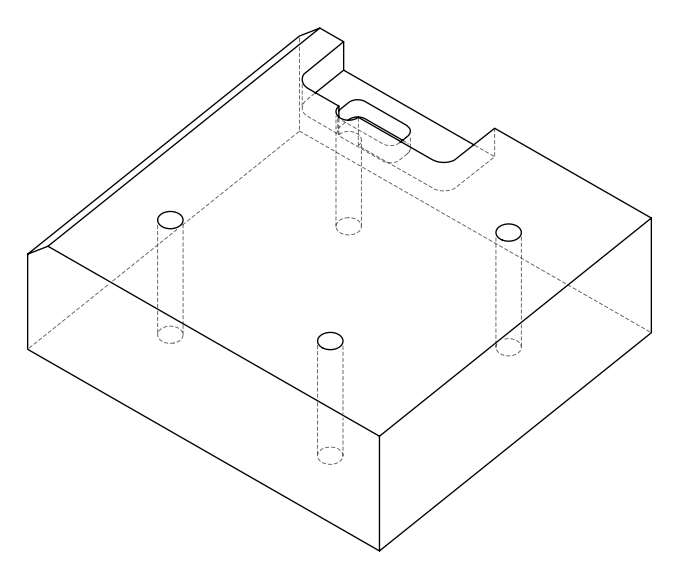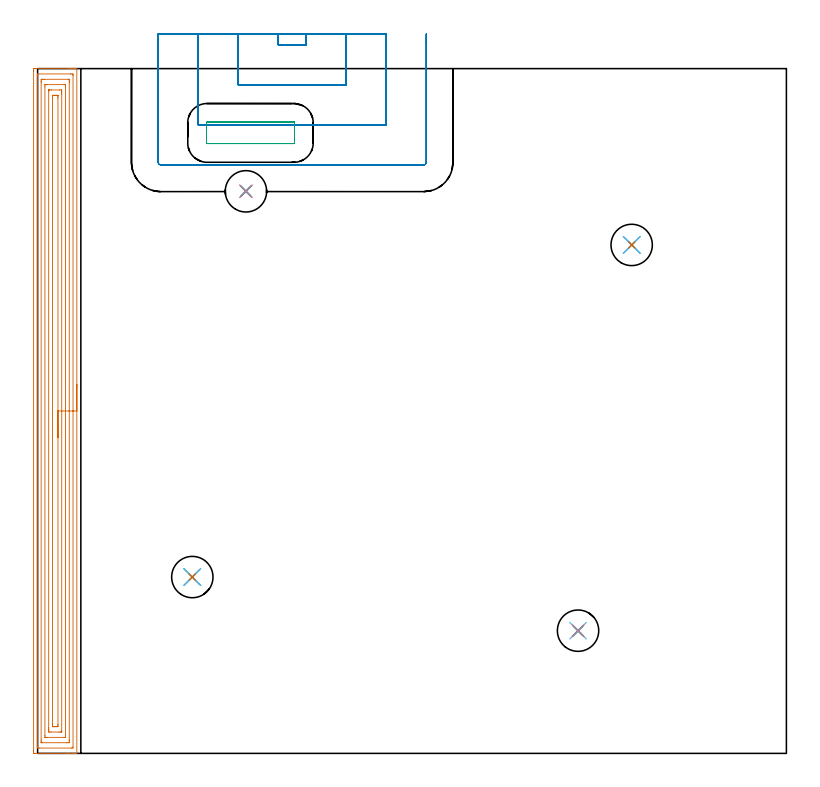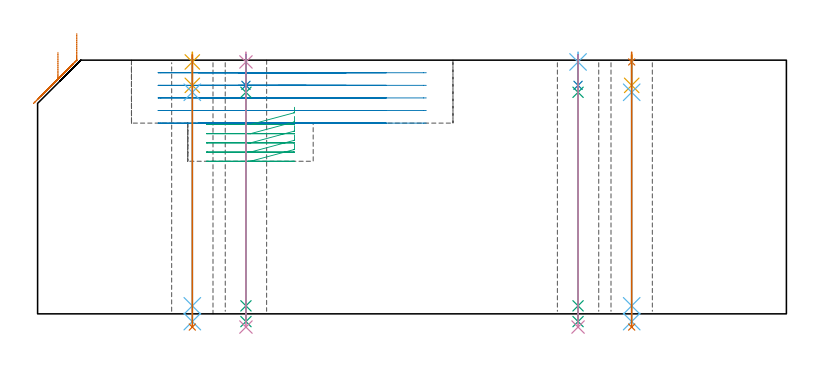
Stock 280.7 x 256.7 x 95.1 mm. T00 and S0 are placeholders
(PLAN: 19 operations, 15 tool changes, 25.7 min)
(1 AREA_MILL | FG_CHAMFER_SURFACE | UGT0205_001 | 12.62 min | 33714 mm3)
(2 MILL_OPEN_POCKET | POCKET_OPEN | UGT0201_136 | Follow Part, ap 5, ae 75% | 7.94 min | 129858 mm3)
(3 MILL_RECTANGULAR_POCKET | POCKET_RECTANGULAR_STRAIGHT | UGT0201_132 | Follow Part, ap 3.5, ae 75% | 1.34 min | 14151 mm3)
(4 SPOT_DRILL | STEP1HOLE | NXT0321_9005460120000 | 0.03 min | 2 mm3)
(5 SPOT_DRILL_1 | STEP1HOLE_1 | NXT0321_9005460120000 | 0.03 min | 3 mm3)
(6 SPOT_DRILL_2 | STEP1HOLE_2 | NXT0321_9005460120000 | 0.03 min | 5 mm3)
(7 SPOT_DRILL_3 | STEP1HOLE_3 | NXT0321_9005460120000 | 0.03 min | 5 mm3)
(8 DRILL_BLIND_HOLE_INTO_CENTER | STEP1HOLE | UGT0301_185 | 0.05 min | 125 mm3)
(9 GUN_DRILL_THROUGH_HOLE | STEP1HOLE | UGT0307_002 | 0.47 min | 2210 mm3)
(10 SPADE_DRILL_TO_ENLARGE_THROUGH_HOLE | STEP1HOLE | UGT0306_006 | 0.41 min | 13327 mm3)
(11 DRILL_BLIND_HOLE_INTO_CENTER_1 | STEP1HOLE_1 | UGT0301_185 | 0.05 min | 250 mm3)
(12 GUN_DRILL_THROUGH_HOLE_1 | STEP1HOLE_1 | UGT0307_002 | 0.47 min | 2435 mm3)
(13 SPADE_DRILL_TO_ENLARGE_THROUGH_HOLE_1 | STEP1HOLE_1 | UGT0306_006 | 0.41 min | 15236 mm3)
(14 DRILL_BLIND_HOLE_INTO_CENTER_2 | STEP1HOLE_2 | UGT0301_185 | 0.05 min | 258 mm3)
(15 GUN_DRILL_THROUGH_HOLE_2 | STEP1HOLE_2 | UGT0307_002 | 0.47 min | 2440 mm3)
(16 SPADE_DRILL_TO_ENLARGE_THROUGH_HOLE_2 | STEP1HOLE_2 | UGT0306_006 | 0.41 min | 15231 mm3)
(17 DRILL_BLIND_HOLE_INTO_CENTER_3 | STEP1HOLE_3 | UGT0301_185 | 0.05 min | 245 mm3)
(18 GUN_DRILL_THROUGH_HOLE_3 | STEP1HOLE_3 | UGT0307_002 | 0.47 min | 2434 mm3)
(19 SPADE_DRILL_TO_ENLARGE_THROUGH_HOLE_3 | STEP1HOLE_3 | UGT0306_006 | 0.41 min | 15230 mm3)
(TOOL UGT0205_001 | Chamfer Mill 20 x 3 x 45 deg. | D20 FL50 Z2)
(TOOL UGT0201_136 | Carbide End Mill 20.0 | D20 FL30 Z4)
(TOOL UGT0201_132 | Carbide End Mill 14.0 | D14 FL30 Z4)
(TOOL NXT0321_9005460120000 | NC Spot Drill, 142deg, 12mm, Carbide, Uncoated | D12 PA142 FL30 Z2)
(TOOL UGT0301_185 | Twist Drill 6.3 mm | D6.3 PA118 FL61 Z2)
(TOOL UGT0307_002 | Gun Drill 6 mm | D6 PA130 FL24 Z1)
(TOOL UGT0306_006 | Spade Drill 15.5mm | D15.5 PA132 FL10 Z2)
(OP 1 AREA_MILL)
G17 G21 G94 G90
T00 M6
G54
G17 G0 G90 X14.7 Y138.35 S1061 M3
G43 Z105.1 H0
G94 G1 Y138.312 Z104.228 F250.
Y138.198 Z103.363
Y138.009 Z102.512
Y137.747 Z101.68
Y137.413 Z100.874
Y137.01 Z100.1
Y136.541 Z99.364
Y136.01 Z98.672
Y135.421 Z98.029
Y134.778 Z97.439
Y134.086 Z96.908
Y133.35 Z96.44
Y132.576 Z96.037
Y131.77 Z95.703
Y130.938 Z95.441
Y130.086 Z95.252
Y129.222 Z95.138
Y128.35 Z95.1
Y0.17
X14.697 Y0.01 Z95.088
X14.662 Y0.007 Z95.053
X14.283 Y0. Z94.682
X13.939 Z94.338
X13.263 Z93.658
X12.037 Z92.434
X11.486 Z91.881
X10.873 Z91.268
X-0.951 Y0.001 Z79.446
X-1.179 Y0.003 Z79.218
X-1.492 Y0.008 Z78.906
X-1.494 Y0.071 Z78.904
X-1.499 Y0.616 Z78.901
X-1.5 Y1.168 Z78.9
Y255.742
X-1.499 Y256.083 Z78.901
X-1.494 Y256.629 Z78.903
X-1.492 Y256.692 Z78.906
X-0.951 Y256.696 Z79.446
X-0.338 Y256.7 Z80.059
X11.486 Z91.881
X12.037 Z92.434
X12.375 Z92.771
X12.925 Z93.321
X13.263 Z93.658
X13.939 Z94.338
X14.283 Z94.682
X14.662 Y256.693 Z95.053
X14.697 Y256.69 Z95.088
X14.7 Y256.53 Z95.1
Y128.35
X13.286 Z93.686
X13.285 Y2.381 Z93.685
X13.263 Y2.01 Z93.663
X12.774 Y2.001 Z93.174
X0.825 Y2. Z81.225
X0.336 Y2.001 Z80.736
X-0.063 Y2.01 Z80.337
X-0.085 Y2.403 Z80.315
Y2.426
Y254.319
X-0.063 Y254.69 Z80.337
X0.426 Y254.699 Z80.826
X12.375 Y254.7 Z92.775
X12.864 Y254.699 Z93.264
X13.263 Y254.69 Z93.663
X13.285 Y254.297 Z93.685
Y254.274
X13.286 Y128.35 Z93.686
X11.872 Z92.272
X11.871 Y5.083 Z92.271
X11.87 Y4.697 Z92.27
X11.864 Y4.189 Z92.264
X11.856 Y4.01 Z92.256
X11.673 Y4.002 Z92.073
X11.486 Y4.001 Z91.886
X10.786 Y4. Z91.186
X1.714 Y4.001 Z82.114
X1.525 Y4.004 Z81.925
X1.4 Y4.01 Z81.8
X1.335 Y4.022 Z81.735
X1.332 Y4.061 Z81.732
X1.33 Y4.189 Z81.73
X1.329 Y4.577 Z81.729
X1.328 Y5.083 Z81.728
X1.329 Y251.617 Z81.729
X1.33 Y252.003 Z81.73
X1.335 Y252.511 Z81.735
X1.344 Y252.69 Z81.744
X1.527 Y252.698 Z81.927
X1.714 Y252.699 Z82.114
X2.414 Y252.7 Z82.814
X11.486 Y252.699 Z91.886
X11.675 Y252.696 Z92.075
X11.799 Y252.69 Z92.199
X11.865 Y252.678 Z92.265
X11.868 Y252.639 Z92.268
X11.87 Y252.511 Z92.27
X11.871 Y252.123 Z92.271
X11.872 Y251.617 Z92.272
Y128.35
X10.457 Z90.857
Y6.869
X10.453 Y6.122 Z90.853
X10.451 Y6.019 Z90.851
X10.357 Y6.01 Z90.757
X10.142 Y6.005 Z90.542
X9.709 Y6. Z90.109
X9.685 Z90.085
X3.467 Z83.867
X3.05 Y6.004 Z83.45
X2.842 Y6.01 Z83.242
X2.75 Y6.015 Z83.15
X2.748 Y6.085 Z83.148
X2.743 Y6.728 Z83.143
Y249.831
X2.747 Y250.579 Z83.147
X2.749 Y250.681 Z83.149
X2.843 Y250.69 Z83.243
X3.058 Y250.695 Z83.458
X3.491 Y250.7 Z83.891
X3.515 Z83.915
X9.733 Z90.133
X10.15 Y250.696 Z90.55
X10.358 Y250.69 Z90.758
X10.45 Y250.685 Z90.85
X10.452 Y250.615 Z90.852
X10.457 Y249.972 Z90.857
Y128.35
X9.043 Z89.443
Y8.433
X9.041 Y8.209 Z89.441
X9.038 Y8.061 Z89.438
X9.036 Y8.014 Z89.436
X9.023 Y8.01 Z89.423
X8.984 Y8.006 Z89.384
X8.821 Y8.002 Z89.221
X8.585 Y8. Z88.985
X7.933 Z88.333
X5.03 Y8.001 Z85.43
X4.379 Y8.007 Z84.779
X4.169 Y8.01 Z84.569
X4.161 Y8.432 Z84.561
X4.158 Y8.656 Z84.558
X4.157 Y8.879 Z84.557
Y9.549
Y248.267
X4.159 Y248.491 Z84.559
X4.162 Y248.64 Z84.562
X4.164 Y248.686 Z84.564
X4.177 Y248.69 Z84.577
X4.216 Y248.694 Z84.616
X4.379 Y248.698 Z84.779
X4.615 Y248.7 Z85.015
X5.267 Z85.667
X8.17 Y248.699 Z88.57
X8.821 Y248.693 Z89.221
X9.031 Y248.69 Z89.431
X9.039 Y248.268 Z89.439
X9.042 Y248.044 Z89.442
X9.043 Y247.821 Z89.443
Y247.151
Y128.35
X7.629 Z88.029
Y10.748
X7.627 Y10.442 Z88.027
X7.624 Y10.148 Z88.024
X7.622 Y10.011 Z88.022
X7.479 Y10.005 Z87.879
X7.044 Y10.001 Z87.444
X6.595 Y10. Z86.995
X6.156 Y10.001 Z86.556
X5.704 Y10.004 Z86.104
X5.592 Y10.01 Z85.992
X5.578 Y10.021 Z85.978
X5.575 Y10.056 Z85.975
X5.573 Y10.135 Z85.973
X5.572 Y10.442 Z85.972
X5.571 Y11.03 Z85.971
Y245.952
X5.573 Y246.258 Z85.973
X5.576 Y246.552 Z85.976
X5.578 Y246.689 Z85.978
X5.721 Y246.695 Z86.121
X6.156 Y246.699 Z86.556
X6.605 Y246.7 Z87.005
X7.044 Y246.699 Z87.444
X7.496 Y246.696 Z87.896
X7.608 Y246.69 Z88.008
X7.622 Y246.679 Z88.022
X7.625 Y246.644 Z88.025
X7.627 Y246.565 Z88.027
X7.628 Y246.258 Z88.028
X7.629 Y245.67 Z88.029
Y128.35
Y127.478 Z88.067
Y126.613 Z88.181
Y125.762 Z88.37
Y124.93 Z88.632
Y124.124 Z88.966
Y123.35 Z89.369
Y122.614 Z89.837
Y121.922 Z90.368
Y121.279 Z90.958
Y120.69 Z91.601
Y120.158 Z92.293
Y119.69 Z93.029
Y119.287 Z93.803
Y118.953 Z94.609
Y118.691 Z95.441
Y118.502 Z96.292
Y118.388 Z97.157
Y118.35 Z98.029
G0 Z105.1
M5
M2
(OP 2 MILL_OPEN_POCKET)
G17 G21 G94 G90
T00 M6
G54
G17 G0 G90 X90.2 Y269.7 S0 M3
G43 Z105.1 H0
Z90.38
G94 G1 Y266.7 F250.
Y265.6 F500.
X100.7
Y266.7
Y269.7 F250.
X75.2
Y266.7
Y250.6 F500.
X115.7
Y266.7
Y269.7 F250.
X60.2
Y266.7
Y235.6 F500.
X130.7
Y266.7
Y269.7 F250.
X45.2
Y266.7
Y221.6 F500.
G3 X46.2 Y220.6 R1.
G1 X144.7
G3 X145.7 Y221.6 R1.
G1 Y266.7
Y269.7 F250.
G0 X90.2 Z85.66
G1 Y266.7
Y265.6 F500.
X100.7
Y266.7
Y269.7 F250.
X75.2
Y266.7
Y250.6 F500.
X115.7
Y266.7
Y269.7 F250.
X60.2
Y266.7
Y235.6 F500.
X130.7
Y266.7
Y269.7 F250.
X45.2
Y266.7
Y221.6 F500.
G3 X46.2 Y220.6 R1.
G1 X144.7
G3 X145.7 Y221.6 R1.
G1 Y266.7
Y269.7 F250.
G0 X90.2 Z80.94
G1 Y266.7
Y265.6 F500.
X100.7
Y266.7
Y269.7 F250.
X75.2
Y266.7
Y250.6 F500.
X115.7
Y266.7
Y269.7 F250.
X60.2
Y266.7
Y235.6 F500.
X130.7
Y266.7
Y269.7 F250.
X45.2
Y266.7
Y221.6 F500.
G3 X46.2 Y220.6 R1.
G1 X144.7
G3 X145.7 Y221.6 R1.
G1 Y266.7
Y269.7 F250.
G0 X90.2 Z76.22
G1 Y266.7
Y265.6 F500.
X100.7
Y266.7
Y269.7 F250.
X75.2
Y266.7
Y250.6 F500.
X115.7
Y266.7
Y269.7 F250.
X60.2
Y266.7
Y235.6 F500.
X130.7
Y266.7
Y269.7 F250.
X45.2
Y266.7
Y221.6 F500.
G3 X46.2 Y220.6 R1.
G1 X144.7
G3 X145.7 Y221.6 R1.
G1 Y266.7
Y269.7 F250.
G0 X90.2 Z71.5
G1 Y266.7
Y265.6 F500.
X100.7
Y266.7
Y269.7 F250.
X75.2
Y266.7
Y250.6 F500.
X115.7
Y266.7
Y269.7 F250.
X60.2
Y266.7
Y235.6 F500.
X130.7
Y266.7
Y269.7 F250.
X45.2
Y266.7
Y221.6 F500.
G3 X46.2 Y220.6 R1.
G1 X144.7
G3 X145.7 Y221.6 R1.
G1 Y266.7
Y269.7 F250.
G0 Z105.1
M5
M2
(OP 3 MILL_RECTANGULAR_POCKET)
G17 G21 G94 G90
T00 M6
G54
G17 G0 G90 X96.3 Y228.963 S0 M3
G43 Z105.1 H0
Z77.427
G94 G1 Y236.4 Z75.435 F250.
Y236.445 Z75.423
X96.245 Y236.545 Z75.392
X96.145 Y236.6 Z75.361
X96.1 Z75.349
X79.8 Z70.982
X63.5 F500.
G3 X63.3 Y236.4 R0.2
G1 Y228.8
G3 X63.5 Y228.6 R0.2
G1 X96.1
G3 X96.3 Y228.8 R0.2
G1 Y236.4
G3 X96.1 Y236.6 R0.2
G1 X79.8
X78.8
G0 X96.3 Y228.963 Z73.982
G1 Y236.4 Z71.989 F250.
Y236.445 Z71.977
X96.245 Y236.545 Z71.947
X96.145 Y236.6 Z71.916
X96.1 Z71.904
X79.8 Z67.536
X63.5 F500.
G3 X63.3 Y236.4 R0.2
G1 Y228.8
G3 X63.5 Y228.6 R0.2
G1 X96.1
G3 X96.3 Y228.8 R0.2
G1 Y236.4
G3 X96.1 Y236.6 R0.2
G1 X79.8
X78.8
G0 X96.3 Y228.963 Z70.536
G1 Y236.4 Z68.544 F250.
Y236.445 Z68.532
X96.245 Y236.545 Z68.501
X96.145 Y236.6 Z68.471
X96.1 Z68.458
X79.8 Z64.091
X63.5 F500.
G3 X63.3 Y236.4 R0.2
G1 Y228.8
G3 X63.5 Y228.6 R0.2
G1 X96.1
G3 X96.3 Y228.8 R0.2
G1 Y236.4
G3 X96.1 Y236.6 R0.2
G1 X79.8
X78.8
G0 X96.3 Y228.963 Z67.091
G1 Y236.4 Z65.098 F250.
Y236.445 Z65.086
X96.245 Y236.545 Z65.056
X96.145 Y236.6 Z65.025
X96.1 Z65.013
X79.8 Z60.645
X63.5 F500.
G3 X63.3 Y236.4 R0.2
G1 Y228.8
G3 X63.5 Y228.6 R0.2
G1 X96.1
G3 X96.3 Y228.8 R0.2
G1 Y236.4
G3 X96.1 Y236.6 R0.2
G1 X79.8
X78.8
G0 X96.3 Y228.963 Z63.645
G1 Y236.4 Z61.653 F250.
Y236.445 Z61.641
X96.245 Y236.545 Z61.61
X96.145 Y236.6 Z61.58
X96.1 Z61.568
X79.8 Z57.2
X63.5 F500.
G3 X63.3 Y236.4 R0.2
G1 Y228.8
G3 X63.5 Y228.6 R0.2
G1 X96.1
G3 X96.3 Y228.8 R0.2
G1 Y236.4
G3 X96.1 Y236.6 R0.2
G1 X79.8
X78.8
G0 Z105.1
M5
M2
(OP 4 SPOT_DRILL)
G17 G21 G94 G90
T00 M6
G54
G17 G0 G90 X78.1 Y210.7 S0 M3
G43 Z105.1 H0
G94 G81 G98 Z94.424 F250. R98.1
G80
M5
M2
(OP 5 SPOT_DRILL_1)
G17 G21 G94 G90
T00 M6
G54
G17 G0 G90 X58. Y66.1 S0 M3
G43 Z105.1 H0
G94 G81 G98 Z94.424 F250. R98.1
G80
M5
M2
(OP 6 SPOT_DRILL_2)
G17 G21 G94 G90
T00 M6
G54
G17 G0 G90 X202.6 Y46. S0 M3
G43 Z105.1 H0
G94 G81 G98 Z94.424 F250. R98.1
G80
M5
M2
(OP 7 SPOT_DRILL_3)
G17 G21 G94 G90
T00 M6
G54
G17 G0 G90 X222.7 Y190.6 S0 M3
G43 Z105.1 H0
G94 G81 G98 Z94.424 F250. R98.1
G80
M5
M2
(OP 8 DRILL_BLIND_HOLE_INTO_CENTER)
G17 G21 G94 G90
T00 M6
G54
G17 G0 G90 X78.1 Y210.7 S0 M3
G43 Z105.1 H0
G94 G81 G98 Z85.65 F250. R97.1
G80
M5
M2
(OP 9 GUN_DRILL_THROUGH_HOLE)
G17 G21 G94 G90
T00 M6
G54
G17 G0 G90 X78.1 Y210.7 M8
G43 Z105.1 H0
Z95.695
S716 M3
G94 G1 Z83.054 F125. M26
G4 X.084
Z3. F250.
G4 X.084
Z-2.899 F125.
G4 X.084
M5
M9
G0 Z95.695
Z105.1
M2
(OP 10 SPADE_DRILL_TO_ENLARGE_THROUGH_HOLE)
G17 G21 G94 G90
T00 M6
G54
G17 G0 G90 X78.1 Y210.7 S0 M3
G43 Z105.1 H0
G94 G73 G98 Z-4.951 F250. Q14.293 R97.1
G80
M5
M2
(OP 11 DRILL_BLIND_HOLE_INTO_CENTER_1)
G17 G21 G94 G90
T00 M6
G54
G17 G0 G90 X58. Y66.1 S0 M3
G43 Z105.1 H0
G94 G81 G98 Z85.65 F250. R97.1
G80
M5
M2
(OP 12 GUN_DRILL_THROUGH_HOLE_1)
G17 G21 G94 G90
T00 M6
G54
G17 G0 G90 X58. Y66.1 M8
G43 Z105.1 H0
Z95.695
S716 M3
G94 G1 Z83.054 F125. M26
G4 X.084
Z3. F250.
G4 X.084
Z-2.899 F125.
G4 X.084
M5
M9
G0 Z95.695
Z105.1
M2
(OP 13 SPADE_DRILL_TO_ENLARGE_THROUGH_HOLE_1)
G17 G21 G94 G90
T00 M6
G54
G17 G0 G90 X58. Y66.1 S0 M3
G43 Z105.1 H0
G94 G73 G98 Z-4.951 F250. Q14.293 R97.1
G80
M5
M2
(OP 14 DRILL_BLIND_HOLE_INTO_CENTER_2)
G17 G21 G94 G90
T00 M6
G54
G17 G0 G90 X202.6 Y46. S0 M3
G43 Z105.1 H0
G94 G81 G98 Z85.65 F250. R97.1
G80
M5
M2
(OP 15 GUN_DRILL_THROUGH_HOLE_2)
G17 G21 G94 G90
T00 M6
G54
G17 G0 G90 X202.6 Y46. M8
G43 Z105.1 H0
Z95.695
S716 M3
G94 G1 Z83.054 F125. M26
G4 X.084
Z3. F250.
G4 X.084
Z-2.899 F125.
G4 X.084
M5
M9
G0 Z95.695
Z105.1
M2
(OP 16 SPADE_DRILL_TO_ENLARGE_THROUGH_HOLE_2)
G17 G21 G94 G90
T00 M6
G54
G17 G0 G90 X202.6 Y46. S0 M3
G43 Z105.1 H0
G94 G73 G98 Z-4.951 F250. Q14.293 R97.1
G80
M5
M2
(OP 17 DRILL_BLIND_HOLE_INTO_CENTER_3)
G17 G21 G94 G90
T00 M6
G54
G17 G0 G90 X222.7 Y190.6 S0 M3
G43 Z105.1 H0
G94 G81 G98 Z85.65 F250. R97.1
G80
M5
M2
(OP 18 GUN_DRILL_THROUGH_HOLE_3)
G17 G21 G94 G90
T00 M6
G54
G17 G0 G90 X222.7 Y190.6 M8
G43 Z105.1 H0
Z95.695
S716 M3
G94 G1 Z83.054 F125. M26
G4 X.084
Z3. F250.
G4 X.084
Z-2.899 F125.
G4 X.084
M5
M9
G0 Z95.695
Z105.1
M2
(OP 19 SPADE_DRILL_TO_ENLARGE_THROUGH_HOLE_3)
G17 G21 G94 G90
T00 M6
G54
G17 G0 G90 X222.7 Y190.6 S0 M3
G43 Z105.1 H0
G94 G73 G98 Z-4.951 F250. Q14.293 R97.1
G80
M5
M2
